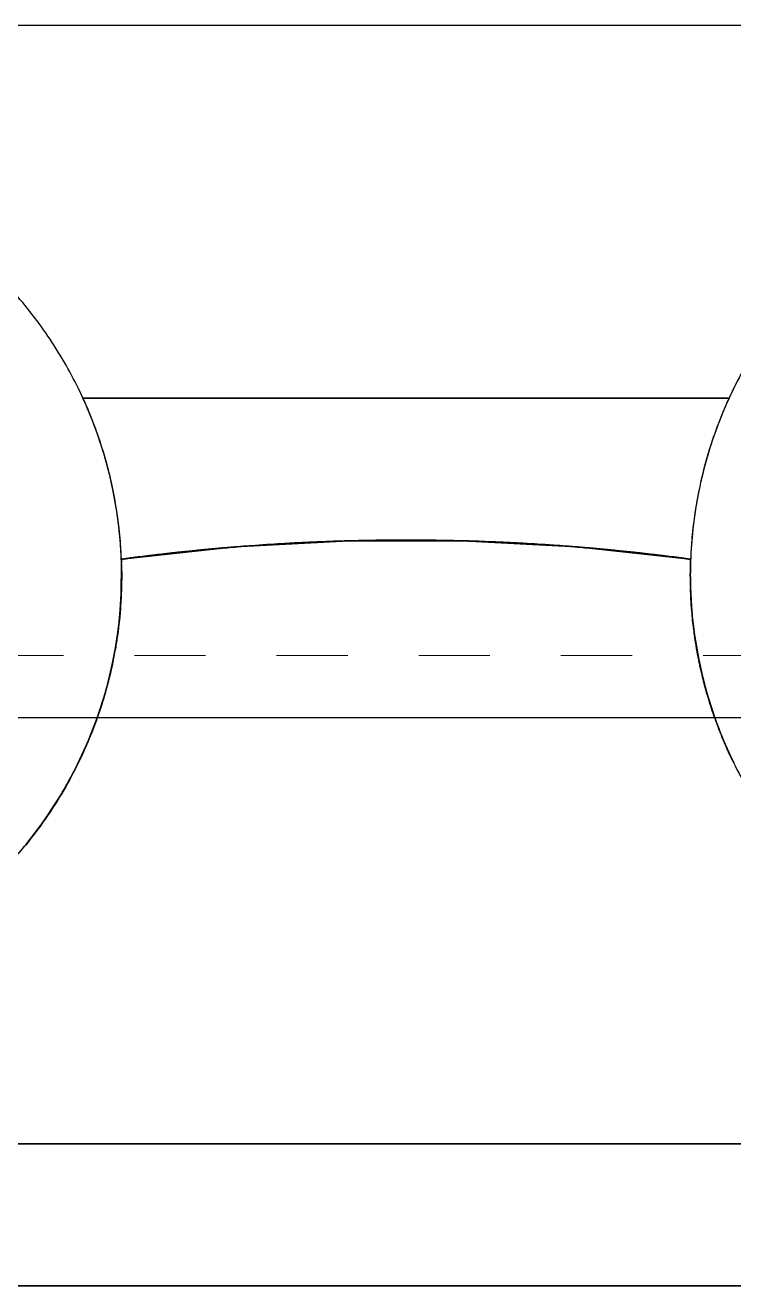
# Model space of a CAD drawing. Header units: metres. Extents: x -1161 to -1081, y 0 to 563.
# Drawn here: x -1148.279 to -1147.282, y 544.254 to 546.029 of the extents above; entities that cross this region are included whole.
import ezdxf

# ---------------------------------------------------------------- set-up
doc = ezdxf.new("R2010")
doc.units = ezdxf.units.M
doc.linetypes.add('JacobsGridLine', pattern=[0.0145, 0.01, -0.001, 0.0025, -0.001])
doc.layers.add('A-GENM', color=7, linetype='Continuous', lineweight=35)
doc.layers.add('S-GRID', color=7, linetype='Continuous', lineweight=9)

# ---------------------------------------------------------------- blocks, each defined once
blk = doc.blocks.new('Foundations-Piles - Px-1200-66435273-DRG-2873121 - DECK SLAB GENERAL ARRANGEMENT PLAN')
at = {"layer": 'A-GENM', "color": 9, "lineweight": 25, "true_color": 0xbebebe}
for start, end in [(98.1818, 106.3636), (100.1896, 104.6123), (96.7983, 100.1896), (90, 98.1818), (92.2501, 96.7983), (88.9353, 92.2501), (81.8182, 90), (84.2266, 88.9353), (81.081, 84.2266), (73.6364, 81.8182), (73.6364, 81.081), (106.3636, 114.5455), (108.2706, 112.5944), (106.4925, 108.2706), (104.6123, 106.0641), (65.4545, 73.6364), (65.4545, 73.6364), (112.5944, 114.272), (114.5455, 122.7273), (116.2514, 120.583), (114.6599, 116.2514), (57.2727, 65.4545), (57.2727, 65.4545), (120.583, 122.4816), (122.7273, 124.3905), (122.8273, 124.2279), (49.0909, 57.2727), (49.0909, 57.2727), (124.3905, 130.9091), (124.3905, 128.5814), (124.2279, 124.3905), (128.5814, 130.6928), (130.9091, 139.0909), (132.2009, 136.5946), (130.9948, 132.2009), (40.9091, 49.0909), (40.9091, 49.0909), (136.5946, 138.9057), (139.0909, 147.2727), (139.1624, 140.1715), (32.7273, 40.9091), (32.7273, 40.9091), (140.1715, 144.6326), (144.6326, 147.1204), (147.2727, 155.3353), (147.3299, 148.1399), (24.5455, 32.7273), (24.5455, 32.7273), (148.1399, 152.7165), (152.7165, 155.3353), (155.4545, 163.6364), (155.4975, 156.1068), (16.3636, 24.5455), (16.3636, 24.5455), (156.1068, 160.9016), (160.9016, 163.5554), (163.6364, 171.8182), (164.0723, 169.3897), (163.6651, 164.0723), (8.1818, 16.3636), (8.1818, 16.3636), (169.3897, 171.8182), (171.8182, 180), (172.0366, 180), (171.8608, 172.0366), (0, 8.1818), (0, 8.1818), (180, 188.1818), (180, 188.1818), (351.8182, 0), (351.8182, 0), (188.1818, 196.3636), (188.2384, 196.2576), (343.6364, 351.8182), (343.6364, 351.8182), (196.3636, 204.5455), (196.4203, 199.7037), (335.4545, 343.6364), (335.4545, 343.6364), (199.7037, 204.3932), (204.5455, 212.7273), (204.6304, 208.1482), (327.2727, 335.4545), (327.2727, 335.4545), (208.1482, 212.533), (212.7273, 220.9091), (212.8405, 216.4884), (319.0909, 327.2727), (319.0909, 327.2727), (216.4884, 220.6765), (220.9091, 229.0909), (221.0506, 224.7812), (310.9091, 319.0909), (310.9091, 319.0909), (224.7812, 228.8235), (229.0909, 237.2727), (229.2607, 233.0485), (302.7273, 310.9091), (304.9663, 310.9091), (233.0485, 236.9735), (302.3981, 304.9663), (237.2727, 245.4545), (237.4709, 241.3005), (294.5455, 302.7273), (294.5659, 302.3981), (241.3005, 245.1264), (245.4545, 253.6364), (245.681, 249.5426), (286.3636, 294.5455), (286.7316, 294.5455), (249.5426, 253.2818), (253.6364, 261.8182), (253.8911, 257.7779), (278.1818, 286.3636), (282.4594, 285.9238), (286.585, 286.7316), (257.7779, 261.4394), (261.8182, 265.362), (262.1012, 265.362), (265.362, 266.0083), (265.362, 270), (266.0083, 269.599), (270, 278.1818), (270.1904, 270.3114), (270.3114, 274.2352), (274.2352, 277.7604), (278.5215, 282.4594)]:
    blk.add_arc((0, 0), 0.6, start, end, dxfattribs=at)
at = {"layer": 'A-GENM', "color": 254, "lineweight": 25, "true_color": 0xd1d1d1}
for start, end in [(106.3636, 106.4925), (106.0641, 106.3636), (114.272, 114.5455), (122.4816, 122.7273), (130.6928, 130.9091), (138.9057, 139.0909), (147.1204, 147.2727), (204.3932, 204.5455), (212.533, 212.7273), (220.6765, 220.9091), (228.8235, 229.0909), (236.9735, 237.2727), (245.1264, 245.5969), (253.2818, 253.795), (285.9238, 286.3636), (286.3636, 286.585), (261.4394, 261.8182), (261.8182, 261.9928), (269.6447, 270), (270, 270.1904), (277.7604, 278.1818), (278.1818, 278.3878)]:
    blk.add_arc((0, 0), 0.6, start, end, dxfattribs=at)
blk = doc.blocks.new('Foundations-Piles - Px-1200-66435274-DRG-2873121 - DECK SLAB GENERAL ARRANGEMENT PLAN')
at = {"layer": 'A-GENM', "color": 9, "lineweight": 25, "true_color": 0xbebebe}
for start, end in [(98.1818, 106.3636), (100.1896, 104.6123), (96.7983, 100.1896), (90, 98.1818), (92.2501, 96.7983), (88.9353, 92.2501), (81.8182, 90), (84.2266, 88.9353), (81.081, 84.2266), (73.6364, 81.8182), (73.6364, 81.081), (106.3636, 114.5455), (108.2706, 112.5944), (106.4925, 108.2706), (104.6123, 106.0641), (65.4545, 73.6364), (65.4545, 73.6364), (112.5944, 114.272), (114.5455, 122.7273), (116.2514, 120.583), (114.6599, 116.2514), (57.2727, 65.4545), (57.2727, 65.4545), (120.583, 122.4816), (122.7273, 124.3904), (122.8273, 124.2279), (49.0909, 57.2727), (49.0909, 57.2727), (124.3904, 130.9091), (124.3904, 128.5814), (124.2279, 124.3904), (128.5814, 130.6928), (130.9091, 139.0909), (132.2009, 136.5946), (130.9948, 132.2009), (40.9091, 49.0909), (40.9091, 49.0909), (136.5946, 138.9057), (139.0909, 147.2727), (139.1624, 140.1715), (32.7273, 40.9091), (32.7273, 40.9091), (140.1715, 144.6326), (144.6326, 147.1204), (147.2727, 155.4545), (147.3299, 148.1399), (24.5455, 32.7273), (24.5455, 32.7273), (148.1399, 152.7165), (152.7165, 155.3369), (155.4545, 163.6364), (155.4975, 156.1068), (16.3636, 24.5455), (16.3636, 24.5455), (156.1068, 160.9016), (160.9927, 163.5554), (163.6364, 171.8182), (164.0723, 169.3897), (163.6651, 164.0723), (8.1818, 16.3636), (8.1818, 16.3636), (169.3897, 171.8182), (171.8182, 180), (172.0366, 180), (171.8608, 172.0366), (0, 8.1818), (0, 8.1818), (180, 187.7641), (180, 188.1818), (351.8182, 0), (351.8182, 0), (187.7641, 188.0413), (188.1818, 196.3636), (188.2322, 190.3159), (343.6364, 351.8182), (343.6364, 351.8182), (190.3159, 195.5373), (195.5373, 196.1111), (196.3636, 204.5455), (196.4631, 198.5685), (335.4545, 343.6364), (335.4545, 343.6364), (198.5685, 203.3242), (203.3242, 204.2042), (204.5455, 212.7273), (204.6923, 206.5262), (327.2727, 335.4545), (327.2727, 335.4545), (206.5262, 212.3507), (212.3507, 212.7273), (212.7273, 212.9011), (212.7273, 220.9091), (212.9011, 220.5161), (319.0909, 327.2727), (319.0909, 327.2727), (220.5161, 220.9091), (220.9091, 221.0944), (220.9091, 229.0909), (221.0944, 228.6827), (310.9091, 319.0909), (310.9091, 319.0909), (228.6827, 229.0909), (229.0909, 229.2876), (229.0909, 237.2727), (229.2876, 236.8502), (302.7273, 310.9091), (302.7273, 310.9091), (236.8502, 237.2727), (237.2727, 237.4807), (237.2727, 245.4545), (237.4807, 245.0186), (294.5455, 302.7273), (294.5455, 302.7273), (245.0186, 245.4545), (245.4545, 245.6737), (245.4545, 253.6364), (245.7799, 253.188), (286.3636, 294.5455), (286.3636, 294.5455), (253.188, 253.6364), (253.6364, 253.8666), (253.6364, 261.8182), (253.8666, 261.3584), (278.1818, 286.3636), (278.1818, 286.3636), (261.3584, 261.8182), (261.8182, 262.0592), (261.8182, 265.362), (262.0592, 265.362), (265.362, 270), (265.362, 270), (270, 278.1818), (270, 278.1818)]:
    blk.add_arc((0, 0), 0.6, start, end, dxfattribs=at)
at = {"layer": 'A-GENM', "color": 254, "lineweight": 25, "true_color": 0xd1d1d1}
for start, end in [(106.3636, 106.4925), (106.0641, 106.3636), (114.272, 114.5455), (122.4816, 122.7273), (130.6928, 130.9091), (138.9057, 139.0909), (147.1204, 147.2727), (188.0413, 188.1818), (196.1111, 196.3636), (204.2042, 204.5455), (204.5455, 204.6923)]:
    blk.add_arc((0, 0), 0.6, start, end, dxfattribs=at)
blk = doc.blocks.new('Shotcrete Adaptive v1 - 1200 Dia Pile _ 2_000 Spacing-61394367-DRG-2873121 - DECK SLAB GENERAL ARRANGEMENT PLAN')
at = {"layer": 'A-GENM', "color": 9, "lineweight": 25, "true_color": 0xbebebe}
for p, q in [((-0.4546, 0.25), (0.4546, 0.25)), ((0.4546, 0.25), (-0.4546, 0.25))]:
    blk.add_line(p, q, dxfattribs=at)
for centre, radius, start, end in [((-1, 0), 0.6, 20.0818, 24.6243), ((-1, 0), 0.6, 20.0818, 24.6243), ((1, 0), 0.6, 155.3757, 156.2014), ((1, 0), 0.6, 155.3757, 156.2014), ((1, 0), 0.6, 156.2014, 159.3408), ((1, 0), 0.6, 156.2014, 159.3408), ((-1, 0), 0.6, 17.5169, 20.0818), ((-1, 0), 0.6, 17.5169, 20.0818), ((1, 0), 0.6, 159.3408, 162.8466), ((1, 0), 0.6, 159.3408, 162.8466), ((-1, 0), 0.6, 17.1534, 17.5169), ((-1, 0), 0.6, 17.1534, 17.5169), ((-1, 0), 0.6, 9.6825, 17.1534), ((-1, 0), 0.6, 9.6825, 17.1534), ((1, 0), 0.6, 164.0565, 164.6944), ((1, 0), 0.6, 164.0565, 164.6944), ((1, 0), 0.6, 162.8466, 164.0565), ((1, 0), 0.6, 162.8466, 164.0565), ((1, 0), 0.6, 165.1113, 167.3634), ((1, 0), 0.6, 165.1113, 167.3634), ((1, 0), 0.6, 164.7956, 164.9854), ((1, 0), 0.6, 164.7956, 164.9854), ((1, 0), 0.6, 167.3634, 170.3175), ((1, 0), 0.6, 167.3634, 170.3175), ((-1, 0), 0.6, 2.2116, 9.6825), ((-1, 0), 0.6, 2.2116, 9.6825), ((1, 0), 0.6, 170.3175, 171.9198), ((1, 0), 0.6, 170.3175, 171.9198), ((1, 0), 0.6, 171.9198, 175.3023), ((1, 0), 0.6, 171.9198, 175.3023), ((0, -2.95), 3, 94.6025, 97.6709), ((0, -2.95), 3, 94.3743, 94.7409), ((0, -2.95), 3, 91.5342, 94.6025), ((0, -2.95), 3, 91.3583, 91.6835), ((0, -2.95), 3, 88.4658, 91.5342), ((0, -2.95), 3, 88.3166, 88.6417), ((0, -2.95), 3, 85.3975, 88.4658), ((0, -2.95), 3, 85.2591, 85.6256), ((0, -2.95), 3, 82.3291, 85.3975), ((1, 0), 0.6, 175.3023, 177.7884), ((1, 0), 0.6, 175.3023, 177.7884), ((0, -2.95), 3, 97.3435, 97.6709), ((0, -2.95), 3, 82.3291, 82.6565)]:
    blk.add_arc(centre, radius, start, end, dxfattribs=at)
at = {"layer": 'A-GENM', "color": 254, "lineweight": 25, "true_color": 0xd1d1d1}
for start, end in [(94.7409, 96.2932), (93.5295, 94.3743), (92.1187, 93.5176), (91.6835, 92.1133), (90.729, 91.3583), (89.2757, 90.7244), (88.6417, 89.2711), (87.8868, 88.3166), (86.4824, 87.8814), (85.6256, 86.4703), (83.7067, 85.2591), (96.3063, 97.3435), (82.6565, 83.6934)]:
    blk.add_arc((0, -2.95), 3, start, end, dxfattribs=at)
blk = doc.blocks.new('StitchPour_RS36A_04 - StitchPour_RS36A_04-60468323-DRG-2873121 - DECK SLAB GENERAL ARRANGEMENT PLAN')
at = {"layer": 'A-GENM', "color": 253, "lineweight": 25, "true_color": 0xa3a3a3}
for points, knots in [([(131.1933, 52.1709), (131.2301, 52.0327), (131.4599, 51.168), (131.8827, 49.577), (132.2688, 48.1242), (132.4618, 47.3978)], [0.8539756, 0.8539756, 0.8539756, 0.8539756, 0.8666667, 0.9333333, 1, 1, 1, 1]), ([(131.882, 47.2437), (131.6889, 47.9701), (131.3028, 49.4229), (130.88, 51.0139), (130.6502, 51.8786), (130.6134, 52.0168)], [0, 0, 0, 0, 0.0666667, 0.1333333, 0.1460234, 0.1460234, 0.1460234, 0.1460234])]:
    blk.add_open_spline(points, degree=3, knots=knots, dxfattribs=at)
at = {"layer": 'A-GENM', "color": 9, "lineweight": 25, "true_color": 0xbebebe}
for points in [[(131.4432, 51.2306), (131.5897, 50.6794), (131.7362, 50.1282), (131.8827, 49.5769)], [(131.193, 49.8359), (131.2296, 49.6982), (131.2662, 49.5606), (131.3028, 49.4229)], [(131.8827, 49.5769), (132.0757, 48.8506), (132.2688, 48.1242), (132.4618, 47.3978)], [(131.3028, 49.4229), (131.368, 49.1775), (131.4332, 48.9321), (131.4985, 48.6868)]]:
    blk.add_open_spline(points, degree=3, dxfattribs=at)
at = {"layer": 'A-GENM', "color": 253, "lineweight": 25, "true_color": 0xa3a3a3}
blk.add_open_spline([(131.4985, 48.6868), (131.6263, 48.2057), (131.7541, 47.7247), (131.882, 47.2437)], degree=3, dxfattribs=at)
blk = doc.blocks.new('T2DPAA-T2D-C3S-RS-M3D-100334_rvt-1-DRG-2873121 - DECK SLAB GENERAL ARRANGEMENT PLAN')
at = {"layer": 'A-GENM', "color": 9, "lineweight": 25, "true_color": 0xbebebe}
for p, q in [((-1147.9838, 545.2939), (-1147.8234, 545.3025)), ((-1147.8234, 545.3025), (-1147.6628, 545.3025)), ((-1147.6628, 545.3025), (-1147.5023, 545.2939)), ((-1148.1435, 545.2768), (-1147.9838, 545.2939)), ((-1147.5023, 545.2939), (-1147.3426, 545.2768)), ((-1148.1436, 545.2281), (-1148.1433, 545.2705)), ((-1148.1434, 545.2729), (-1148.1435, 545.2768)), ((-1148.1433, 545.2715), (-1148.1434, 545.2729)), ((-1147.3426, 545.2768), (-1147.3431, 545.2563)), ((-1147.3431, 545.2563), (-1147.3429, 545.2379)), ((-1147.3429, 545.2378), (-1147.342, 545.2181)), ((-1148.1534, 545.1427), (-1148.1472, 545.1835)), ((-1148.147, 545.1847), (-1148.1468, 545.1866)), ((-1147.3376, 545.1731), (-1147.3313, 545.1354)), ((-1148.1753, 545.0595), (-1148.1642, 545.0958)), ((-1148.1639, 545.0968), (-1148.1636, 545.0982)), ((-1148.1632, 545.0994), (-1148.1624, 545.1026)), ((-1147.3207, 545.0912), (-1147.3092, 545.0549)), ((-1148.1888, 545.024), (-1148.1776, 545.0531)), ((-1148.1776, 545.0531), (-1148.1753, 545.0595)), ((-1147.3092, 545.0549), (-1147.3087, 545.0533)), ((-1147.3087, 545.0533), (-1147.3033, 545.0387)), ((-1147.3033, 545.0387), (-1147.2925, 545.0124)), ((-1148.209, 544.9802), (-1148.1899, 545.0213)), ((-1148.1899, 545.0213), (-1148.1888, 545.024)), ((-1147.2925, 545.0124), (-1147.282, 544.9899)), ((-1148.2274, 544.9469), (-1148.209, 544.9802)), ((-1148.2287, 544.9446), (-1148.2274, 544.9469)), ((-1148.2536, 544.9065), (-1148.2292, 544.9438)), ((-1148.2766, 544.8762), (-1148.2536, 544.9065)), ((-1148.2781, 544.8744), (-1148.2766, 544.8762))]:
    blk.add_line(p, q, dxfattribs=at)
at = {"layer": 'A-GENM', "color": 9, "lineweight": 25, "true_color": 0xbebebe, "flags": 128}
for points in [[(-1148.1468, 545.1871), (-1148.1464, 545.1906), (-1148.1436, 545.2281)], [(-1147.342, 545.2181), (-1147.3403, 545.1959), (-1147.3376, 545.1731)], [(-1148.1624, 545.1026), (-1148.1616, 545.1058), (-1148.1534, 545.1427)], [(-1147.3313, 545.1354), (-1147.3271, 545.116), (-1147.3207, 545.0912)]]:
    blk.add_lwpolyline(points, dxfattribs=at)
at = {"layer": 'A-GENM', "color": 253, "lineweight": 25, "true_color": 0xa3a3a3}
for points, knots in [([(-1150.7819, 546.0286), (-1150.6379, 546.0286), (-1149.7427, 546.0286), (-1148.0964, 546.0286), (-1146.5942, 546.0286), (-1145.8431, 546.0286)], [0.8538825, 0.8538825, 0.8538825, 0.8538825, 0.8666667, 0.9333333, 1, 1, 1, 1]), ([(-1150.7819, 544.2536), (-1150.6379, 544.2536), (-1149.7428, 544.2536), (-1148.0965, 544.2536), (-1146.5942, 544.2536), (-1145.8431, 544.2536)], [0.8538855, 0.8538855, 0.8538855, 0.8538855, 0.8666667, 0.9333333, 1, 1, 1, 1])]:
    blk.add_open_spline(points, degree=3, knots=knots, dxfattribs=at)
at = {"layer": 'A-GENM', "color": 9, "lineweight": 25, "true_color": 0xbebebe}
for points in [[(-1150.3498, 546.0286), (-1149.5987, 546.0286), (-1148.8475, 546.0286), (-1148.0964, 546.0286)], [(-1148.0964, 546.0286), (-1147.3453, 546.0286), (-1146.5942, 546.0286), (-1145.8431, 546.0286)], [(-1147.8526, 545.3016), (-1147.8769, 545.3007), (-1147.9012, 545.2995), (-1147.9255, 545.298)], [(-1147.8238, 545.3025), (-1147.8334, 545.3022), (-1147.843, 545.3019), (-1147.8526, 545.3016)], [(-1147.6631, 545.3025), (-1147.7166, 545.304), (-1147.7702, 545.304), (-1147.8237, 545.3025)], [(-1147.7796, 545.3034), (-1147.7943, 545.3032), (-1147.809, 545.3029), (-1147.8237, 545.3025)], [(-1147.7066, 545.3034), (-1147.7309, 545.3037), (-1147.7553, 545.3037), (-1147.7796, 545.3034)], [(-1147.6632, 545.3025), (-1147.6776, 545.3029), (-1147.6921, 545.3032), (-1147.7066, 545.3034)], [(-1147.6336, 545.3016), (-1147.6431, 545.3019), (-1147.6527, 545.3022), (-1147.6623, 545.3025)], [(-1147.5606, 545.298), (-1147.5849, 545.2995), (-1147.6092, 545.3007), (-1147.6336, 545.3016)], [(-1147.9841, 545.2939), (-1148.0374, 545.2896), (-1148.0905, 545.2839), (-1148.1435, 545.2768)], [(-1148.071, 545.2854), (-1148.0952, 545.2827), (-1148.1194, 545.2798), (-1148.1435, 545.2765)], [(-1147.9984, 545.2926), (-1148.0226, 545.2905), (-1148.0468, 545.2881), (-1148.071, 545.2854)], [(-1147.9842, 545.2938), (-1147.989, 545.2934), (-1147.9937, 545.293), (-1147.9984, 545.2926)], [(-1147.9255, 545.298), (-1147.9451, 545.2968), (-1147.9646, 545.2954), (-1147.9841, 545.2938)], [(-1147.5021, 545.2938), (-1147.5216, 545.2954), (-1147.5411, 545.2968), (-1147.5606, 545.298)], [(-1147.3426, 545.2768), (-1147.3956, 545.2839), (-1147.4488, 545.2896), (-1147.5021, 545.2939)], [(-1147.4878, 545.2926), (-1147.4925, 545.293), (-1147.4972, 545.2934), (-1147.5019, 545.2938)], [(-1147.4151, 545.2854), (-1147.4393, 545.2881), (-1147.4635, 545.2905), (-1147.4878, 545.2926)], [(-1147.3426, 545.2765), (-1147.3668, 545.2798), (-1147.3909, 545.2827), (-1147.4151, 545.2854)], [(-1148.1432, 545.2644), (-1148.1427, 545.2398), (-1148.1438, 545.2151), (-1148.1464, 545.1906)], [(-1148.1435, 545.2768), (-1148.1435, 545.275), (-1148.1434, 545.2732), (-1148.1433, 545.2715)], [(-1148.1435, 545.2765), (-1148.1434, 545.2748), (-1148.1434, 545.2731), (-1148.1433, 545.2714)], [(-1148.1432, 545.2645), (-1148.143, 545.2541), (-1148.1431, 545.2437), (-1148.1434, 545.2334)], [(-1148.1433, 545.2698), (-1148.1432, 545.268), (-1148.1432, 545.2663), (-1148.1432, 545.2645)], [(-1148.1433, 545.2698), (-1148.1432, 545.268), (-1148.1432, 545.2662), (-1148.1432, 545.2644)], [(-1147.3429, 545.2411), (-1147.3432, 545.253), (-1147.3431, 545.2649), (-1147.3426, 545.2768)], [(-1147.3429, 545.2412), (-1147.3432, 545.253), (-1147.3431, 545.2647), (-1147.3426, 545.2765)], [(-1148.1434, 545.2334), (-1148.1439, 545.2191), (-1148.1449, 545.2048), (-1148.1464, 545.1906)], [(-1147.3429, 545.2381), (-1147.3429, 545.2391), (-1147.3429, 545.2402), (-1147.3429, 545.2412)], [(-1147.3429, 545.2392), (-1147.3429, 545.2398), (-1147.3429, 545.2405), (-1147.3429, 545.2411)], [(-1147.3427, 545.2339), (-1147.3428, 545.2348), (-1147.3428, 545.2358), (-1147.3428, 545.2368)], [(-1147.3406, 545.1993), (-1147.3417, 545.2118), (-1147.3425, 545.2243), (-1147.3428, 545.2368)], [(-1147.3406, 545.1995), (-1147.3417, 545.2109), (-1147.3424, 545.2224), (-1147.3427, 545.2339)], [(-1147.3401, 545.1944), (-1147.3403, 545.1961), (-1147.3405, 545.1978), (-1147.3406, 545.1995)], [(-1147.3401, 545.1945), (-1147.3403, 545.1961), (-1147.3405, 545.1977), (-1147.3406, 545.1993)], [(-1147.335, 545.1556), (-1147.3371, 545.1685), (-1147.3389, 545.1815), (-1147.3401, 545.1945)], [(-1147.3398, 545.1914), (-1147.3399, 545.1924), (-1147.34, 545.1934), (-1147.3401, 545.1944)], [(-1148.1477, 545.1791), (-1148.149, 545.1687), (-1148.1506, 545.1583), (-1148.1525, 545.1479)], [(-1148.1472, 545.1836), (-1148.1473, 545.1821), (-1148.1475, 545.1807), (-1148.1477, 545.1792)], [(-1148.1472, 545.1836), (-1148.1474, 545.1821), (-1148.1475, 545.1806), (-1148.1477, 545.1791)], [(-1148.1469, 545.1858), (-1148.147, 545.1852), (-1148.1471, 545.1847), (-1148.1471, 545.1841)], [(-1148.1469, 545.1857), (-1148.147, 545.1852), (-1148.1471, 545.1846), (-1148.1471, 545.1841)], [(-1148.1464, 545.1906), (-1148.1465, 545.1893), (-1148.1467, 545.1879), (-1148.1468, 545.1866)], [(-1148.1464, 545.1904), (-1148.1465, 545.1891), (-1148.1467, 545.1879), (-1148.1468, 545.1866)], [(-1147.335, 545.1557), (-1147.337, 545.1676), (-1147.3386, 545.1795), (-1147.3398, 545.1914)], [(-1148.1525, 545.1479), (-1148.155, 545.1338), (-1148.158, 545.1197), (-1148.1616, 545.1058)], [(-1148.1525, 545.1477), (-1148.155, 545.1336), (-1148.1581, 545.1196), (-1148.1616, 545.1058)], [(-1147.3344, 545.1517), (-1147.3346, 545.153), (-1147.3348, 545.1544), (-1147.335, 545.1557)], [(-1147.3344, 545.1518), (-1147.3346, 545.153), (-1147.3348, 545.1543), (-1147.335, 545.1556)], [(-1147.3339, 545.1492), (-1147.3341, 545.1501), (-1147.3342, 545.1509), (-1147.3344, 545.1517)], [(-1147.3283, 545.1212), (-1147.3304, 545.1305), (-1147.3323, 545.1398), (-1147.3339, 545.1492)], [(-1148.1616, 545.1058), (-1148.1619, 545.1043), (-1148.1623, 545.1029), (-1148.1627, 545.1015)], [(-1148.1616, 545.1056), (-1148.162, 545.1042), (-1148.1623, 545.1028), (-1148.1627, 545.1014)], [(-1147.3264, 545.1133), (-1147.3271, 545.1159), (-1147.3277, 545.1186), (-1147.3283, 545.1212)], [(-1147.3265, 545.1134), (-1147.3271, 545.116), (-1147.3277, 545.1185), (-1147.3283, 545.1211)], [(-1147.3149, 545.0721), (-1147.3193, 545.0857), (-1147.3231, 545.0995), (-1147.3265, 545.1134)], [(-1147.325, 545.1076), (-1147.3255, 545.1095), (-1147.326, 545.1114), (-1147.3264, 545.1133)], [(-1147.315, 545.0722), (-1147.3187, 545.0839), (-1147.322, 545.0957), (-1147.325, 545.1076)], [(-1148.1643, 545.0954), (-1148.1682, 545.0812), (-1148.1725, 545.0673), (-1148.1774, 545.0535)], [(-1148.1643, 545.0954), (-1148.1672, 545.0849), (-1148.1703, 545.0745), (-1148.1738, 545.0642)], [(-1148.1636, 545.0979), (-1148.1638, 545.0972), (-1148.164, 545.0966), (-1148.1642, 545.0959)], [(-1148.1636, 545.0979), (-1148.1638, 545.0972), (-1148.164, 545.0966), (-1148.1642, 545.0959)], [(-1148.1627, 545.1015), (-1148.1629, 545.1008), (-1148.163, 545.1001), (-1148.1632, 545.0995)], [(-1148.1627, 545.1014), (-1148.1629, 545.1008), (-1148.163, 545.1001), (-1148.1632, 545.0995)], [(-1147.3139, 545.0688), (-1147.3143, 545.0699), (-1147.3146, 545.071), (-1147.315, 545.0722)], [(-1147.3139, 545.0688), (-1147.3143, 545.0699), (-1147.3146, 545.071), (-1147.3149, 545.0721)], [(-1147.3132, 545.0667), (-1147.3134, 545.0674), (-1147.3137, 545.0681), (-1147.3139, 545.0688)], [(-1147.3087, 545.0535), (-1147.3105, 545.0586), (-1147.3122, 545.0637), (-1147.3139, 545.0688)], [(-1148.1774, 545.0535), (-1148.1809, 545.0436), (-1148.1847, 545.0337), (-1148.1888, 545.024)], [(-1148.1774, 545.0535), (-1148.1809, 545.0436), (-1148.1847, 545.0337), (-1148.1887, 545.024)], [(-1148.1738, 545.0642), (-1148.1749, 545.0606), (-1148.1762, 545.0571), (-1148.1774, 545.0535)], [(-1147.3087, 545.0535), (-1147.3103, 545.0579), (-1147.3118, 545.0623), (-1147.3132, 545.0667)], [(-1147.3054, 545.0443), (-1147.3065, 545.0473), (-1147.3076, 545.0504), (-1147.3087, 545.0535)], [(-1147.3054, 545.0443), (-1147.3065, 545.0473), (-1147.3076, 545.0504), (-1147.3087, 545.0535)], [(-1147.3018, 545.0351), (-1147.303, 545.0381), (-1147.3042, 545.0412), (-1147.3054, 545.0443)], [(-1147.3019, 545.0351), (-1147.3031, 545.0381), (-1147.3042, 545.0412), (-1147.3054, 545.0443)], [(-1147.2986, 545.0269), (-1147.2997, 545.0296), (-1147.3008, 545.0323), (-1147.3019, 545.0351)], [(-1147.2985, 545.0267), (-1147.2996, 545.0295), (-1147.3008, 545.0323), (-1147.3018, 545.0351)], [(-1148.1903, 545.0203), (-1148.1911, 545.0184), (-1148.1918, 545.0166), (-1148.1926, 545.0148)], [(-1148.1903, 545.0202), (-1148.1911, 545.0184), (-1148.1918, 545.0167), (-1148.1926, 545.0149)], [(-1148.1887, 545.024), (-1148.1893, 545.0228), (-1148.1898, 545.0215), (-1148.1903, 545.0203)], [(-1148.1888, 545.0238), (-1148.1893, 545.0226), (-1148.1898, 545.0214), (-1148.1903, 545.0202)], [(-1147.2832, 544.9923), (-1147.2887, 545.0036), (-1147.2938, 545.0152), (-1147.2986, 545.0269)], [(-1147.2832, 544.9924), (-1147.2887, 545.0036), (-1147.2938, 545.0151), (-1147.2985, 545.0267)], [(-1148.1926, 545.0148), (-1148.197, 545.0047), (-1148.2017, 544.9947), (-1148.2067, 544.9848)], [(-1148.2067, 544.9848), (-1148.2131, 544.9719), (-1148.22, 544.9593), (-1148.2273, 544.947)], [(-1147.2824, 544.9908), (-1147.2827, 544.9913), (-1147.283, 544.9918), (-1147.2832, 544.9924)], [(-1147.2824, 544.9907), (-1147.2827, 544.9913), (-1147.2829, 544.9918), (-1147.2832, 544.9923)], [(-1148.2274, 544.9468), (-1148.228, 544.9458), (-1148.2286, 544.9448), (-1148.2293, 544.9438)], [(-1148.2273, 544.947), (-1148.228, 544.9459), (-1148.2286, 544.9449), (-1148.2292, 544.9438)], [(-1148.232, 544.9392), (-1148.2456, 544.9172), (-1148.2605, 544.8961), (-1148.2767, 544.8761)], [(-1148.2321, 544.9391), (-1148.238, 544.9295), (-1148.2442, 544.92), (-1148.2507, 544.9107)], [(-1148.2296, 544.9432), (-1148.2304, 544.9418), (-1148.2313, 544.9405), (-1148.2321, 544.9391)], [(-1148.2296, 544.9432), (-1148.2304, 544.9418), (-1148.2312, 544.9405), (-1148.232, 544.9392)], [(-1148.2507, 544.9107), (-1148.2589, 544.8989), (-1148.2676, 544.8874), (-1148.2766, 544.8762)], [(-1148.2767, 544.8761), (-1148.2774, 544.8753), (-1148.278, 544.8745), (-1148.2787, 544.8737)], [(-1148.2766, 544.8762), (-1148.2773, 544.8754), (-1148.278, 544.8746), (-1148.2786, 544.8737)], [(-1148.0965, 544.2536), (-1148.8476, 544.2536), (-1149.5988, 544.2536), (-1150.3499, 544.2536)], [(-1145.8431, 544.2536), (-1146.5942, 544.2536), (-1147.3454, 544.2536), (-1148.0965, 544.2536)]]:
    blk.add_open_spline(points, degree=3, dxfattribs=at)
for points, knots in [([(-1147.8238, 545.3025), (-1147.8577, 545.3016), (-1147.9112, 545.2993), (-1147.9645, 545.2955), (-1147.984, 545.2939)], [0.6004718, 0.6004718, 0.6004718, 0.6004718, 0.7272727, 0.8001861, 0.8001861, 0.8001861, 0.8001861]), ([(-1147.5022, 545.2939), (-1147.5459, 545.2974), (-1147.5993, 545.3006), (-1147.6528, 545.3023), (-1147.6623, 545.3025)], [0.1997911, 0.1997911, 0.1997911, 0.1997911, 0.3636364, 0.3994822, 0.3994822, 0.3994822, 0.3994822]), ([(-1148.1477, 545.1792), (-1148.1481, 545.1758), (-1148.1495, 545.1653), (-1148.1512, 545.1548), (-1148.1525, 545.1477)], [-0.91305609, -0.91305609, -0.91305609, -0.91305609, -0.90384615, -0.88461538, -0.88461538, -0.88461538, -0.88461538]), ([(-1147.3283, 545.1211), (-1147.3288, 545.1236), (-1147.3311, 545.1338), (-1147.333, 545.144), (-1147.3344, 545.1518)], [0.80641348, 0.80641348, 0.80641348, 0.80641348, 0.81578947, 0.84502653, 0.84502653, 0.84502653, 0.84502653]), ([(-1148.1926, 545.0149), (-1148.1999, 544.9981), (-1148.2111, 544.9752), (-1148.2237, 544.953), (-1148.2274, 544.9469)], [-0.76059283, -0.76059283, -0.76059283, -0.76059283, -0.71153846, -0.69241884, -0.69241884, -0.69241884, -0.69241884])]:
    blk.add_open_spline(points, degree=3, knots=knots, dxfattribs=at)
at = {"layer": 'A-GENM', "color": 254, "lineweight": 25, "true_color": 0xd1d1d1}
for points in [[(-1147.9255, 545.298), (-1147.8917, 545.3001), (-1147.8577, 545.3016), (-1147.8238, 545.3025)], [(-1147.8237, 545.3025), (-1147.809, 545.3029), (-1147.7943, 545.3032), (-1147.7796, 545.3034)], [(-1147.7796, 545.3034), (-1147.7553, 545.3037), (-1147.7309, 545.3037), (-1147.7066, 545.3034)], [(-1147.7066, 545.3034), (-1147.6921, 545.3032), (-1147.6776, 545.3029), (-1147.6632, 545.3025)], [(-1147.6623, 545.3025), (-1147.6527, 545.3022), (-1147.6431, 545.3019), (-1147.6336, 545.3016)], [(-1147.6336, 545.3016), (-1147.6092, 545.3007), (-1147.5849, 545.2995), (-1147.5606, 545.298)], [(-1148.1435, 545.2765), (-1148.1194, 545.2798), (-1148.0952, 545.2827), (-1148.071, 545.2854)], [(-1148.071, 545.2854), (-1148.0468, 545.2881), (-1148.0226, 545.2905), (-1147.9984, 545.2926)], [(-1147.9984, 545.2926), (-1147.9937, 545.293), (-1147.989, 545.2934), (-1147.9842, 545.2938)], [(-1147.9841, 545.2938), (-1147.9646, 545.2954), (-1147.9451, 545.2968), (-1147.9255, 545.298)], [(-1147.5606, 545.298), (-1147.5411, 545.2968), (-1147.5216, 545.2954), (-1147.5021, 545.2938)], [(-1147.5019, 545.2938), (-1147.4972, 545.2934), (-1147.4925, 545.293), (-1147.4878, 545.2926)], [(-1147.4878, 545.2926), (-1147.4635, 545.2905), (-1147.4393, 545.2881), (-1147.4151, 545.2854)], [(-1147.4151, 545.2854), (-1147.3909, 545.2827), (-1147.3668, 545.2798), (-1147.3426, 545.2765)], [(-1148.1464, 545.1906), (-1148.1438, 545.2151), (-1148.1427, 545.2398), (-1148.1432, 545.2645)], [(-1148.1433, 545.2714), (-1148.1434, 545.2731), (-1148.1434, 545.2748), (-1148.1435, 545.2765)], [(-1148.1432, 545.2645), (-1148.1432, 545.2663), (-1148.1432, 545.268), (-1148.1433, 545.2698)], [(-1147.3426, 545.2765), (-1147.3431, 545.2647), (-1147.3432, 545.253), (-1147.3429, 545.2412)], [(-1147.3429, 545.2412), (-1147.3429, 545.2402), (-1147.3429, 545.2391), (-1147.3429, 545.2381)], [(-1147.3428, 545.2368), (-1147.3425, 545.2243), (-1147.3417, 545.2119), (-1147.3406, 545.1995)], [(-1147.3406, 545.1995), (-1147.3405, 545.1978), (-1147.3403, 545.1961), (-1147.3401, 545.1944)], [(-1147.3401, 545.1944), (-1147.34, 545.1934), (-1147.3399, 545.1924), (-1147.3398, 545.1914)], [(-1148.1525, 545.1477), (-1148.1506, 545.1582), (-1148.149, 545.1687), (-1148.1477, 545.1792)], [(-1148.1477, 545.1792), (-1148.1475, 545.1807), (-1148.1474, 545.1821), (-1148.1472, 545.1836)], [(-1148.1471, 545.1841), (-1148.1471, 545.1846), (-1148.147, 545.1852), (-1148.1469, 545.1857)], [(-1148.1468, 545.1866), (-1148.1467, 545.1879), (-1148.1466, 545.1891), (-1148.1464, 545.1904)], [(-1147.3398, 545.1914), (-1147.3386, 545.1795), (-1147.337, 545.1676), (-1147.335, 545.1557)], [(-1148.1616, 545.1058), (-1148.1581, 545.1196), (-1148.155, 545.1336), (-1148.1525, 545.1477)], [(-1147.335, 545.1557), (-1147.3348, 545.1544), (-1147.3346, 545.153), (-1147.3344, 545.1517)], [(-1147.3344, 545.1517), (-1147.3342, 545.1509), (-1147.3341, 545.1501), (-1147.3339, 545.1492)], [(-1148.1627, 545.1014), (-1148.1623, 545.1028), (-1148.162, 545.1042), (-1148.1616, 545.1056)], [(-1147.3283, 545.1212), (-1147.3277, 545.1186), (-1147.3271, 545.1159), (-1147.3264, 545.1133)], [(-1147.3264, 545.1133), (-1147.326, 545.1114), (-1147.3255, 545.1095), (-1147.325, 545.1076)], [(-1147.325, 545.1076), (-1147.322, 545.0957), (-1147.3187, 545.0839), (-1147.315, 545.0722)], [(-1148.1738, 545.0642), (-1148.1703, 545.0745), (-1148.1672, 545.0849), (-1148.1643, 545.0954)], [(-1148.1642, 545.0959), (-1148.164, 545.0966), (-1148.1638, 545.0972), (-1148.1636, 545.0979)], [(-1148.1632, 545.0995), (-1148.163, 545.1001), (-1148.1629, 545.1008), (-1148.1627, 545.1014)], [(-1147.315, 545.0722), (-1147.3146, 545.071), (-1147.3143, 545.0699), (-1147.3139, 545.0688)], [(-1147.3139, 545.0688), (-1147.3137, 545.0681), (-1147.3134, 545.0674), (-1147.3132, 545.0667)], [(-1148.1888, 545.024), (-1148.1847, 545.0337), (-1148.1809, 545.0436), (-1148.1774, 545.0535)], [(-1148.1774, 545.0535), (-1148.1762, 545.0571), (-1148.1749, 545.0606), (-1148.1738, 545.0642)], [(-1147.3132, 545.0667), (-1147.3118, 545.0623), (-1147.3103, 545.0579), (-1147.3087, 545.0535)], [(-1147.3087, 545.0535), (-1147.3076, 545.0504), (-1147.3065, 545.0473), (-1147.3054, 545.0443)], [(-1147.3054, 545.0443), (-1147.3042, 545.0412), (-1147.303, 545.0381), (-1147.3018, 545.0351)], [(-1147.3018, 545.0351), (-1147.3008, 545.0323), (-1147.2996, 545.0295), (-1147.2985, 545.0267)], [(-1148.1926, 545.0149), (-1148.1918, 545.0167), (-1148.1911, 545.0184), (-1148.1903, 545.0202)], [(-1148.1903, 545.0202), (-1148.1898, 545.0214), (-1148.1893, 545.0226), (-1148.1888, 545.0238)], [(-1147.2985, 545.0267), (-1147.2938, 545.0151), (-1147.2887, 545.0036), (-1147.2832, 544.9924)], [(-1148.2067, 544.9846), (-1148.2018, 544.9946), (-1148.197, 545.0047), (-1148.1926, 545.0149)], [(-1148.2274, 544.9468), (-1148.2201, 544.9591), (-1148.2132, 544.9718), (-1148.2067, 544.9846)], [(-1147.2832, 544.9924), (-1147.283, 544.9918), (-1147.2827, 544.9913), (-1147.2824, 544.9908)], [(-1148.2293, 544.9438), (-1148.2286, 544.9448), (-1148.228, 544.9458), (-1148.2274, 544.9468)], [(-1148.2508, 544.9106), (-1148.2443, 544.9199), (-1148.238, 544.9295), (-1148.232, 544.9392)], [(-1148.232, 544.9392), (-1148.2312, 544.9405), (-1148.2304, 544.9418), (-1148.2296, 544.9432)], [(-1148.2767, 544.8761), (-1148.2677, 544.8873), (-1148.259, 544.8988), (-1148.2508, 544.9106)], [(-1148.2787, 544.8737), (-1148.278, 544.8745), (-1148.2774, 544.8753), (-1148.2767, 544.8761)]]:
    blk.add_open_spline(points, degree=3, dxfattribs=at)
blk.add_open_spline([(-1147.3339, 545.1492), (-1147.3327, 545.1422), (-1147.3309, 545.1329), (-1147.3288, 545.1236), (-1147.3283, 545.1212)], degree=3, knots=[-0.84210526, -0.84210526, -0.84210526, -0.84210526, -0.81578947, -0.80675167, -0.80675167, -0.80675167, -0.80675167], dxfattribs=at)
at = {"layer": 'A-GENM', "color": 253, "lineweight": 25, "true_color": 0xa3a3a3}
for name, p, rotation in [('StitchPour_RS36A_04 - StitchPour_RS36A_04-60468323-DRG-2873121 - DECK SLAB GENERAL ARRANGEMENT PLAN', (-1134.0578, 404.8616), 75.11694444444437), ('Foundations-Piles - Px-1200-66435273-DRG-2873121 - DECK SLAB GENERAL ARRANGEMENT PLAN', (-1148.7431, 545.2536), 75.11694444444437), ('Foundations-Piles - Px-1200-66435274-DRG-2873121 - DECK SLAB GENERAL ARRANGEMENT PLAN', (-1146.7431, 545.2536), 75.11694444444437), ('Shotcrete Adaptive v1 - 1200 Dia Pile _ 2_000 Spacing-61394367-DRG-2873121 - DECK SLAB GENERAL ARRANGEMENT PLAN', (-1147.7431, 545.2536), 3.49943060736561e-05)]:
    blk.add_blockref(name, p, dxfattribs=dict(at, rotation=rotation))

msp = doc.modelspace()

# ---------------------------------------------------------------- linework, layer by layer
at = {"layer": 'S-GRID', "linetype": 'JacobsGridLine', "lineweight": 18}
msp.add_line((-1148.5251, 545.1411), (-1135.8415, 545.1411), dxfattribs=at)

# ---------------------------------------------------------------- block references
at = {"lineweight": 5}
msp.add_blockref('T2DPAA-T2D-C3S-RS-M3D-100334_rvt-1-DRG-2873121 - DECK SLAB GENERAL ARRANGEMENT PLAN', (0, 0), dxfattribs=at)

doc.saveas('drawing.dxf')
